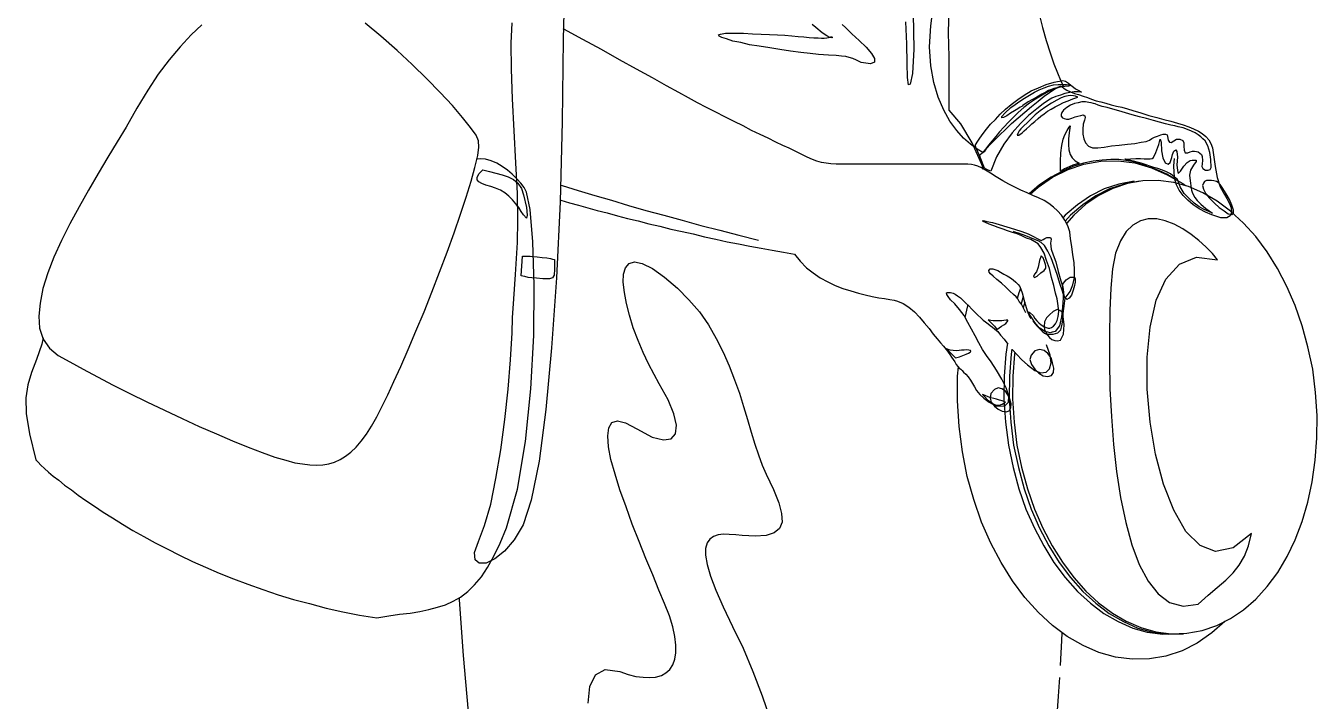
# Model space of a CAD drawing. Header units: millimetres. Extents: x -1576.77 to -1576.16, y 1849.65 to 1851.33.
# Drawn here: x -1576.771 to -1576.165, y 1850.402 to 1850.719 of the extents above; entities that cross this region are included whole.
import ezdxf

# ---------------------------------------------------------------- set-up
doc = ezdxf.new("R2010")
doc.units = ezdxf.units.MM
doc.header["$LTSCALE"] = 10
doc.layers.add('Humanos', color=2, linetype='Continuous')

msp = doc.modelspace()

# ---------------------------------------------------------------- linework, layer by layer
at = {"layer": 'Humanos'}
for points in [[(-1576.5178, 1850.75075), (-1576.51876, 1850.71259), (-1576.51914, 1850.67406), (-1576.52009, 1850.63628), (-1576.52181, 1850.60061), (-1576.52409, 1850.56779), (-1576.52677, 1850.53879), (-1576.53001, 1850.51456), (-1576.53364, 1850.49624), (-1576.53745, 1850.48461), (-1576.54165, 1850.47756), (-1576.54623, 1850.47222), (-1576.55081, 1850.46859), (-1576.55481, 1850.46668), (-1576.55805, 1850.46668), (-1576.55997, 1850.46821), (-1576.56034, 1850.47164), (-1576.55844, 1850.4768), (-1576.55558, 1850.48423), (-1576.55272, 1850.49434), (-1576.55024, 1850.50636), (-1576.54795, 1850.5199), (-1576.54604, 1850.53402), (-1576.54451, 1850.54833), (-1576.54337, 1850.56207), (-1576.5426, 1850.57485), (-1576.54241, 1850.5819), (-1576.54184, 1850.59068), (-1576.54108, 1850.60213), (-1576.54012, 1850.6172), (-1576.53994, 1850.6275), (-1576.54012, 1850.64029), (-1576.54089, 1850.6546), (-1576.54165, 1850.66967), (-1576.54241, 1850.68474), (-1576.54299, 1850.69866), (-1576.54317, 1850.71088), (-1576.5426, 1850.72041)], [(-1576.29516, 1850.72442), (-1576.29364, 1850.71812), (-1576.29193, 1850.71202), (-1576.29001, 1850.7063), (-1576.2883, 1850.70115), (-1576.28658, 1850.69695), (-1576.28524, 1850.69351), (-1576.28429, 1850.69142), (-1576.28391, 1850.69065), (-1576.28735, 1850.68951), (-1576.29078, 1850.68817), (-1576.29383, 1850.68646), (-1576.29688, 1850.68455), (-1576.29974, 1850.68264), (-1576.30242, 1850.68054), (-1576.30509, 1850.67826), (-1576.30738, 1850.67597), (-1576.30967, 1850.67368), (-1576.31176, 1850.67139), (-1576.31387, 1850.6691), (-1576.31558, 1850.66699), (-1576.3173, 1850.6649), (-1576.31902, 1850.66299), (-1576.32035, 1850.66108), (-1576.32168, 1850.65955), (-1576.32435, 1850.66108), (-1576.32741, 1850.66337), (-1576.33065, 1850.66624), (-1576.3339, 1850.66985), (-1576.33714, 1850.67425), (-1576.34, 1850.6794), (-1576.34267, 1850.6855), (-1576.34458, 1850.69237), (-1576.34611, 1850.70019), (-1576.34668, 1850.70916), (-1576.34611, 1850.71889), (-1576.34458, 1850.72976)], [(-1576.35431, 1850.72461), (-1576.35412, 1850.70801), (-1576.35469, 1850.69657), (-1576.35584, 1850.69161), (-1576.3566, 1850.69122), (-1576.35698, 1850.69466), (-1576.35717, 1850.70134), (-1576.35736, 1850.7105), (-1576.35774, 1850.7208)], [(-1576.32117, 1850.65165), (-1576.32149, 1850.6525), (-1576.32664, 1850.66395), (-1576.33199, 1850.67291), (-1576.33752, 1850.6794), (-1576.33752, 1850.6813), (-1576.33752, 1850.68646), (-1576.33752, 1850.69428), (-1576.33752, 1850.70439), (-1576.33771, 1850.71565), (-1576.33752, 1850.72709)], [(-1576.68836, 1850.71946), (-1576.69332, 1850.71469), (-1576.69847, 1850.70916), (-1576.70362, 1850.70306), (-1576.70877, 1850.69619), (-1576.71374, 1850.68875), (-1576.71889, 1850.68035), (-1576.72385, 1850.67139), (-1576.72805, 1850.66452), (-1576.73243, 1850.65726), (-1576.73701, 1850.64963), (-1576.74159, 1850.64181), (-1576.74598, 1850.63399), (-1576.75037, 1850.62598), (-1576.75418, 1850.61815), (-1576.75781, 1850.61034), (-1576.76067, 1850.6029), (-1576.76296, 1850.59564), (-1576.7643, 1850.58877), (-1576.76487, 1850.58267), (-1576.76448, 1850.57695), (-1576.76276, 1850.5718), (-1576.7599, 1850.5676), (-1576.75571, 1850.56416), (-1576.75037, 1850.56111), (-1576.74407, 1850.55767), (-1576.73739, 1850.55406), (-1576.72995, 1850.55023), (-1576.72213, 1850.54623), (-1576.71412, 1850.54242), (-1576.70591, 1850.53841), (-1576.69752, 1850.53459), (-1576.68951, 1850.53078), (-1576.6815, 1850.52734), (-1576.67386, 1850.5241), (-1576.66661, 1850.52105), (-1576.65993, 1850.51856), (-1576.65402, 1850.51647), (-1576.64887, 1850.51495), (-1576.64468, 1850.5138), (-1576.64105, 1850.51323), (-1576.63761, 1850.51284), (-1576.63456, 1850.51266), (-1576.63151, 1850.51284), (-1576.62865, 1850.51323), (-1576.62597, 1850.51399), (-1576.62331, 1850.51532), (-1576.62082, 1850.51685), (-1576.61834, 1850.51876), (-1576.61587, 1850.52105), (-1576.61358, 1850.52391), (-1576.61109, 1850.52715), (-1576.60861, 1850.53097), (-1576.60614, 1850.53535), (-1576.60365, 1850.54032), (-1576.60099, 1850.54566), (-1576.59813, 1850.55195), (-1576.59488, 1850.55901), (-1576.59144, 1850.56702), (-1576.58782, 1850.57561), (-1576.584, 1850.58458), (-1576.58038, 1850.59392), (-1576.57676, 1850.60327), (-1576.57313, 1850.61262), (-1576.56989, 1850.62178), (-1576.56683, 1850.63056), (-1576.56417, 1850.63857), (-1576.56188, 1850.64601), (-1576.56016, 1850.6525), (-1576.55882, 1850.65803), (-1576.55825, 1850.66204), (-1576.55844, 1850.6649), (-1576.55959, 1850.66757), (-1576.56225, 1850.67119), (-1576.56588, 1850.67597), (-1576.57065, 1850.68149), (-1576.57637, 1850.6876), (-1576.58267, 1850.69409), (-1576.58954, 1850.70077), (-1576.59659, 1850.70744), (-1576.60423, 1850.71412), (-1576.61167, 1850.72023)], [(-1576.29173, 1850.57409), (-1576.28868, 1850.57409), (-1576.28639, 1850.57485), (-1576.28506, 1850.57618), (-1576.28449, 1850.57809), (-1576.2841, 1850.58076), (-1576.28391, 1850.58382), (-1576.28353, 1850.58725), (-1576.28295, 1850.59106), (-1576.28066, 1850.59412), (-1576.27933, 1850.59736), (-1576.27857, 1850.60079), (-1576.27857, 1850.60423), (-1576.27876, 1850.60785), (-1576.27933, 1850.61148), (-1576.27991, 1850.61529), (-1576.28048, 1850.61892), (-1576.28086, 1850.62216), (-1576.28181, 1850.62502), (-1576.28315, 1850.6277), (-1576.28467, 1850.62999), (-1576.28658, 1850.63208), (-1576.28849, 1850.6338), (-1576.29059, 1850.63552), (-1576.29288, 1850.63686), (-1576.29555, 1850.63819), (-1576.29822, 1850.63933), (-1576.30089, 1850.64048), (-1576.30375, 1850.64181), (-1576.30661, 1850.64315), (-1576.30947, 1850.64467), (-1576.31233, 1850.6462), (-1576.31539, 1850.64811), (-1576.31806, 1850.64982), (-1576.32035, 1850.65116), (-1576.32226, 1850.65231), (-1576.32397, 1850.65307), (-1576.3255, 1850.65345), (-1576.32703, 1850.65383), (-1576.32875, 1850.65402), (-1576.33046, 1850.65402), (-1576.3318, 1850.65402), (-1576.3339, 1850.65402), (-1576.33676, 1850.65402), (-1576.34, 1850.65402), (-1576.34363, 1850.65402), (-1576.34783, 1850.65402), (-1576.35202, 1850.65402), (-1576.35641, 1850.65402), (-1576.3608, 1850.65402), (-1576.36518, 1850.65402), (-1576.36957, 1850.65402), (-1576.37339, 1850.65402), (-1576.37701, 1850.65402), (-1576.38025, 1850.65402), (-1576.38293, 1850.65402), (-1576.38483, 1850.65402), (-1576.38789, 1850.65402), (-1576.39055, 1850.65402), (-1576.39304, 1850.65421), (-1576.39513, 1850.6544), (-1576.39742, 1850.65479), (-1576.39953, 1850.65536), (-1576.40162, 1850.65612), (-1576.40411, 1850.65726), (-1576.40563, 1850.65803), (-1576.40754, 1850.65898), (-1576.40983, 1850.66013), (-1576.4125, 1850.66146), (-1576.41555, 1850.6628), (-1576.41879, 1850.66433), (-1576.42242, 1850.66624), (-1576.42623, 1850.66795), (-1576.43024, 1850.66985), (-1576.43424, 1850.67196), (-1576.43844, 1850.67406), (-1576.44283, 1850.67615), (-1576.44703, 1850.67844), (-1576.45142, 1850.68054), (-1576.45561, 1850.68283), (-1576.45981, 1850.68512), (-1576.46439, 1850.6876), (-1576.47011, 1850.69085), (-1576.47679, 1850.69447), (-1576.48423, 1850.69866), (-1576.49224, 1850.70306), (-1576.50063, 1850.70782), (-1576.50941, 1850.71259), (-1576.51837, 1850.71737), (-1576.51863, 1850.71751)], [(-1576.37873, 1850.70172), (-1576.38102, 1850.70286), (-1576.38274, 1850.70363), (-1576.38445, 1850.70401), (-1576.38598, 1850.70458), (-1576.38808, 1850.70477), (-1576.39055, 1850.70496), (-1576.39418, 1850.70515), (-1576.39876, 1850.70553), (-1576.40277, 1850.70592), (-1576.40716, 1850.70649), (-1576.41192, 1850.70706), (-1576.41689, 1850.70782), (-1576.42165, 1850.70859), (-1576.42662, 1850.70935), (-1576.4312, 1850.71011), (-1576.4352, 1850.71107), (-1576.43902, 1850.71183), (-1576.44207, 1850.71279), (-1576.44417, 1850.71354), (-1576.44551, 1850.71412), (-1576.44569, 1850.71469), (-1576.44474, 1850.71508), (-1576.44245, 1850.71545), (-1576.43864, 1850.71545), (-1576.43406, 1850.71545), (-1576.42986, 1850.71526), (-1576.42566, 1850.71508), (-1576.42185, 1850.71488), (-1576.41803, 1850.71469), (-1576.4146, 1850.7145), (-1576.41135, 1850.71431), (-1576.4083, 1850.71393), (-1576.40563, 1850.71374), (-1576.40315, 1850.71354), (-1576.40105, 1850.71336), (-1576.39896, 1850.71336), (-1576.39742, 1850.71317), (-1576.39609, 1850.71317), (-1576.39495, 1850.71336), (-1576.39418, 1850.71354), (-1576.39304, 1850.71374), (-1576.39247, 1850.71374), (-1576.39227, 1850.71354), (-1576.39247, 1850.71336), (-1576.39342, 1850.71354), (-1576.39495, 1850.71431), (-1576.39704, 1850.71565), (-1576.4001, 1850.71812), (-1576.40182, 1850.71965)], [(-1576.38769, 1850.71965), (-1576.38617, 1850.71812), (-1576.38311, 1850.71526), (-1576.37968, 1850.71202), (-1576.37644, 1850.70897), (-1576.37396, 1850.70592), (-1576.37244, 1850.70363), (-1576.37244, 1850.70191), (-1576.37434, 1850.70115), (-1576.37873, 1850.70172)], [(-1576.27533, 1850.68779), (-1576.27685, 1850.68798), (-1576.27876, 1850.68798), (-1576.28086, 1850.6876), (-1576.28315, 1850.68722), (-1576.28524, 1850.68646), (-1576.28735, 1850.6857), (-1576.28925, 1850.68493), (-1576.29078, 1850.68398), (-1576.29326, 1850.68226), (-1576.29631, 1850.67997), (-1576.30013, 1850.67692), (-1576.30394, 1850.6731), (-1576.30795, 1850.66871), (-1576.31176, 1850.66337), (-1576.3152, 1850.65746), (-1576.31787, 1850.65078), (-1576.3194, 1850.65135), (-1576.32035, 1850.65174), (-1576.32073, 1850.65211), (-1576.32092, 1850.65211), (-1576.32264, 1850.6565), (-1576.32397, 1850.65975), (-1576.32493, 1850.66204), (-1576.32531, 1850.6628), (-1576.32435, 1850.66433), (-1576.32302, 1850.66624), (-1576.32149, 1850.66833), (-1576.31997, 1850.67043), (-1576.31806, 1850.67272), (-1576.31577, 1850.67501), (-1576.31348, 1850.67749), (-1576.31101, 1850.67978), (-1576.30833, 1850.68207), (-1576.30528, 1850.68436), (-1576.30223, 1850.68646), (-1576.29898, 1850.68836), (-1576.29555, 1850.68989), (-1576.29193, 1850.69142), (-1576.28811, 1850.69256), (-1576.2841, 1850.69333), (-1576.28277, 1850.69294), (-1576.28143, 1850.69199), (-1576.28028, 1850.69104), (-1576.27914, 1850.69008), (-1576.27819, 1850.68932), (-1576.27723, 1850.68893), (-1576.27628, 1850.68836), (-1576.27533, 1850.68779)], [(-1576.32149, 1850.65154), (-1576.32264, 1850.65631), (-1576.32302, 1850.65784), (-1576.32283, 1850.6586), (-1576.32207, 1850.65918), (-1576.32073, 1850.66013), (-1576.31978, 1850.66146), (-1576.31825, 1850.66318), (-1576.31616, 1850.66528), (-1576.31367, 1850.66776), (-1576.31101, 1850.67024), (-1576.30814, 1850.6731), (-1576.30509, 1850.67577), (-1576.30185, 1850.67844), (-1576.29879, 1850.68112), (-1576.29574, 1850.68359), (-1576.29288, 1850.68588), (-1576.2904, 1850.6876), (-1576.2883, 1850.68913), (-1576.28639, 1850.69008), (-1576.28524, 1850.69065), (-1576.28449, 1850.69046), (-1576.28353, 1850.68951), (-1576.2822, 1850.68875), (-1576.28048, 1850.68798), (-1576.27857, 1850.68722), (-1576.27666, 1850.68665), (-1576.27456, 1850.68588), (-1576.27247, 1850.68531), (-1576.27056, 1850.68455), (-1576.26846, 1850.68378), (-1576.26617, 1850.68321), (-1576.26388, 1850.68264), (-1576.2614, 1850.68188), (-1576.25892, 1850.6813), (-1576.25644, 1850.68073), (-1576.25377, 1850.67997), (-1576.25129, 1850.67921), (-1576.24747, 1850.67806), (-1576.24366, 1850.67692), (-1576.24003, 1850.67597), (-1576.2366, 1850.67501), (-1576.23336, 1850.67425), (-1576.2303, 1850.67329), (-1576.22763, 1850.67253), (-1576.22496, 1850.67157), (-1576.22267, 1850.67062), (-1576.22038, 1850.66948), (-1576.21866, 1850.66833), (-1576.21694, 1850.66699), (-1576.21561, 1850.66547), (-1576.21465, 1850.66375), (-1576.21389, 1850.66166), (-1576.21351, 1850.65955), (-1576.21256, 1850.65288), (-1576.2116, 1850.64773), (-1576.21027, 1850.64334), (-1576.20817, 1850.63972), (-1576.20702, 1850.63781), (-1576.20588, 1850.63552), (-1576.20512, 1850.63342), (-1576.20493, 1850.63132), (-1576.2055, 1850.62979), (-1576.20702, 1850.62884), (-1576.20989, 1850.62884), (-1576.21408, 1850.63017), (-1576.21714, 1850.63151), (-1576.22, 1850.63303), (-1576.22286, 1850.63494), (-1576.22534, 1850.63704), (-1576.22763, 1850.63933), (-1576.22953, 1850.64181), (-1576.23068, 1850.6443), (-1576.23145, 1850.64696), (-1576.23316, 1850.64811), (-1576.23526, 1850.64925), (-1576.23736, 1850.65021), (-1576.23946, 1850.65116), (-1576.24155, 1850.65192), (-1576.24309, 1850.6525), (-1576.24423, 1850.65269), (-1576.24461, 1850.65288), (-1576.24499, 1850.65307), (-1576.24575, 1850.65345), (-1576.24728, 1850.65383), (-1576.24919, 1850.6546), (-1576.25167, 1850.65517), (-1576.25453, 1850.65574), (-1576.25777, 1850.65612), (-1576.26159, 1850.65612), (-1576.2656, 1850.65593), (-1576.26979, 1850.65536), (-1576.27437, 1850.6544), (-1576.27933, 1850.65288), (-1576.28429, 1850.65078), (-1576.28964, 1850.64792), (-1576.29498, 1850.6443), (-1576.29994, 1850.6401), (-1576.29994, 1850.6401)], [(-1576.30852, 1850.68054), (-1576.30643, 1850.68207), (-1576.30432, 1850.68359), (-1576.30203, 1850.68493), (-1576.29974, 1850.68646), (-1576.29745, 1850.68779), (-1576.29516, 1850.68893), (-1576.29288, 1850.68989), (-1576.29078, 1850.69065), (-1576.28849, 1850.69122), (-1576.2862, 1850.69142), (-1576.2841, 1850.69142), (-1576.28238, 1850.69142), (-1576.28105, 1850.69122), (-1576.28066, 1850.69104), (-1576.28124, 1850.69065), (-1576.28315, 1850.69046), (-1576.28524, 1850.69027), (-1576.28696, 1850.68989), (-1576.2883, 1850.68951), (-1576.28944, 1850.68913), (-1576.29078, 1850.68856), (-1576.29211, 1850.68779), (-1576.29402, 1850.68684), (-1576.29631, 1850.6855), (-1576.2986, 1850.68417), (-1576.30032, 1850.68321), (-1576.30146, 1850.68245), (-1576.30223, 1850.68207), (-1576.3028, 1850.68149), (-1576.30337, 1850.68112), (-1576.30414, 1850.68073), (-1576.30528, 1850.67997), (-1576.3068, 1850.67901), (-1576.30872, 1850.67787), (-1576.31043, 1850.67672), (-1576.31196, 1850.67597), (-1576.31272, 1850.67577), (-1576.31272, 1850.67634), (-1576.31138, 1850.67787), (-1576.30852, 1850.68054)], [(-1576.27705, 1850.6855), (-1576.27819, 1850.68588), (-1576.27914, 1850.68607), (-1576.28028, 1850.68627), (-1576.28162, 1850.68607), (-1576.28315, 1850.6857), (-1576.28486, 1850.68512), (-1576.28696, 1850.68398), (-1576.28944, 1850.68264), (-1576.29211, 1850.68092), (-1576.29479, 1850.67901), (-1576.29708, 1850.67711), (-1576.29917, 1850.6752), (-1576.30089, 1850.67348), (-1576.30242, 1850.67196), (-1576.30375, 1850.67062), (-1576.30452, 1850.66967), (-1576.30528, 1850.66833), (-1576.30547, 1850.66757), (-1576.30471, 1850.66757), (-1576.30318, 1850.66871), (-1576.30223, 1850.66967), (-1576.30108, 1850.67062), (-1576.29974, 1850.67177), (-1576.2986, 1850.67291), (-1576.29727, 1850.67406), (-1576.29574, 1850.67539), (-1576.2944, 1850.67654), (-1576.29288, 1850.67768), (-1576.29135, 1850.67883), (-1576.28964, 1850.67978), (-1576.28772, 1850.68092), (-1576.28582, 1850.68188), (-1576.28372, 1850.68302), (-1576.28162, 1850.68378), (-1576.27933, 1850.68474), (-1576.27705, 1850.6855)], [(-1576.21447, 1850.6525), (-1576.21465, 1850.65612), (-1576.21504, 1850.65955), (-1576.21599, 1850.66261), (-1576.21733, 1850.6649), (-1576.21828, 1850.66585), (-1576.21923, 1850.66681), (-1576.22057, 1850.66776), (-1576.22191, 1850.66871), (-1576.22363, 1850.66948), (-1576.22553, 1850.67024), (-1576.22763, 1850.671), (-1576.22992, 1850.67157), (-1576.23145, 1850.67196), (-1576.23336, 1850.67234), (-1576.23583, 1850.67291), (-1576.23869, 1850.67368), (-1576.24155, 1850.67443), (-1576.2448, 1850.67539), (-1576.24804, 1850.67615), (-1576.25148, 1850.67711), (-1576.25472, 1850.67806), (-1576.25777, 1850.67901), (-1576.26063, 1850.67978), (-1576.26331, 1850.68054), (-1576.2656, 1850.68112), (-1576.2675, 1850.68169), (-1576.26884, 1850.68226), (-1576.26961, 1850.68245), (-1576.27075, 1850.68283), (-1576.27189, 1850.68302), (-1576.27342, 1850.68321), (-1576.27513, 1850.68321), (-1576.27685, 1850.68283), (-1576.27857, 1850.68245), (-1576.28048, 1850.68169), (-1576.2822, 1850.68054), (-1576.28372, 1850.6794), (-1576.28449, 1850.67826), (-1576.28486, 1850.6773), (-1576.28486, 1850.67654), (-1576.28429, 1850.67577), (-1576.28353, 1850.67539), (-1576.28238, 1850.6752), (-1576.28124, 1850.6752), (-1576.27991, 1850.67558), (-1576.27837, 1850.67615), (-1576.27705, 1850.67654), (-1576.27571, 1850.67692), (-1576.27456, 1850.67711), (-1576.2738, 1850.67672), (-1576.27361, 1850.67597), (-1576.27399, 1850.67463), (-1576.27456, 1850.67272), (-1576.27476, 1850.67043), (-1576.27476, 1850.66814), (-1576.27418, 1850.66585), (-1576.27342, 1850.66395), (-1576.27208, 1850.66241), (-1576.27018, 1850.66166), (-1576.26769, 1850.66166), (-1576.26464, 1850.66204), (-1576.2612, 1850.66261), (-1576.25758, 1850.66299), (-1576.25377, 1850.66337), (-1576.25033, 1850.66375), (-1576.24728, 1850.66433), (-1576.24499, 1850.6647), (-1576.24346, 1850.66528), (-1576.24232, 1850.66604), (-1576.24098, 1850.66662), (-1576.23965, 1850.66719), (-1576.23812, 1850.66776), (-1576.23697, 1850.66814), (-1576.23583, 1850.66814), (-1576.23507, 1850.66776), (-1576.23488, 1850.66699), (-1576.23469, 1850.66528), (-1576.23393, 1850.66433), (-1576.23316, 1850.66413), (-1576.23202, 1850.6649), (-1576.23068, 1850.66566), (-1576.22916, 1850.66566), (-1576.22782, 1850.66509), (-1576.22725, 1850.66395), (-1576.22725, 1850.66241), (-1576.22706, 1850.66051), (-1576.22667, 1850.65937), (-1576.22534, 1850.65937), (-1576.22438, 1850.65975), (-1576.22324, 1850.66013), (-1576.22229, 1850.66013), (-1576.22134, 1850.65994), (-1576.22057, 1850.65975), (-1576.21981, 1850.65918), (-1576.21905, 1850.6586), (-1576.21866, 1850.65765), (-1576.21847, 1850.65574), (-1576.21866, 1850.65421), (-1576.21885, 1850.65288), (-1576.21828, 1850.65192), (-1576.21714, 1850.65116), (-1576.2158, 1850.65116), (-1576.21485, 1850.65154), (-1576.21447, 1850.6525)], [(-1576.27647, 1850.6544), (-1576.2778, 1850.65402), (-1576.27933, 1850.65345), (-1576.28086, 1850.65288), (-1576.2822, 1850.65231), (-1576.28334, 1850.65174), (-1576.28429, 1850.65116), (-1576.28506, 1850.65097), (-1576.28524, 1850.65078), (-1576.28524, 1850.65517), (-1576.28506, 1850.65937), (-1576.28449, 1850.6628), (-1576.28391, 1850.66566), (-1576.28315, 1850.66776), (-1576.282, 1850.66985), (-1576.28105, 1850.67139), (-1576.28066, 1850.67196), (-1576.28105, 1850.66871), (-1576.28143, 1850.66585), (-1576.28143, 1850.66318), (-1576.28124, 1850.6607), (-1576.28066, 1850.6586), (-1576.27971, 1850.65689), (-1576.27837, 1850.65555), (-1576.27647, 1850.6544)], [(-1576.21389, 1850.63094), (-1576.21561, 1850.6317), (-1576.21771, 1850.63266), (-1576.22, 1850.63399), (-1576.22248, 1850.63571), (-1576.22477, 1850.63781), (-1576.22706, 1850.64029), (-1576.22896, 1850.64334), (-1576.2303, 1850.64677), (-1576.23182, 1850.64811), (-1576.23354, 1850.64945), (-1576.23545, 1850.6504), (-1576.23736, 1850.65116), (-1576.23946, 1850.65192), (-1576.24137, 1850.6525), (-1576.24327, 1850.65307), (-1576.24499, 1850.65364), (-1576.24728, 1850.6544), (-1576.24919, 1850.65498), (-1576.2509, 1850.65536), (-1576.25224, 1850.65574), (-1576.25339, 1850.65593), (-1576.25434, 1850.65612), (-1576.25472, 1850.65631), (-1576.25491, 1850.65631), (-1576.25224, 1850.6565), (-1576.24976, 1850.65669), (-1576.24766, 1850.65669), (-1576.24595, 1850.6565), (-1576.24442, 1850.6565), (-1576.24309, 1850.6565), (-1576.24213, 1850.65669), (-1576.24155, 1850.65708), (-1576.24041, 1850.65955), (-1576.23908, 1850.66318), (-1576.23831, 1850.66566), (-1576.23793, 1850.66433), (-1576.23774, 1850.66032), (-1576.23717, 1850.65689), (-1576.23602, 1850.6546), (-1576.23469, 1850.65402), (-1576.23373, 1850.65479), (-1576.23336, 1850.65574), (-1576.23297, 1850.65708), (-1576.23259, 1850.6586), (-1576.23202, 1850.66013), (-1576.23107, 1850.6607), (-1576.23049, 1850.65994), (-1576.2303, 1850.65726), (-1576.23049, 1850.65364), (-1576.2303, 1850.65097), (-1576.22992, 1850.64963), (-1576.22878, 1850.65078), (-1576.22725, 1850.65307), (-1576.22572, 1850.65479), (-1576.22438, 1850.65574), (-1576.22343, 1850.65593), (-1576.22248, 1850.65593), (-1576.22152, 1850.65593), (-1576.22152, 1850.65517), (-1576.22267, 1850.65345), (-1576.2242, 1850.65116), (-1576.22458, 1850.64887), (-1576.22438, 1850.6462), (-1576.22381, 1850.64277), (-1576.22363, 1850.64181), (-1576.22343, 1850.64086), (-1576.22286, 1850.63972), (-1576.22209, 1850.63838), (-1576.22095, 1850.63686), (-1576.21923, 1850.63514), (-1576.21694, 1850.63323), (-1576.21389, 1850.63094)], [(-1576.76276, 1850.57237), (-1576.76353, 1850.56951), (-1576.76601, 1850.56225), (-1576.7683, 1850.55615), (-1576.77002, 1850.55043), (-1576.77097, 1850.54433), (-1576.77078, 1850.53688), (-1576.76925, 1850.52734), (-1576.7662, 1850.51513), (-1576.76525, 1850.51399), (-1576.76391, 1850.51266), (-1576.76219, 1850.51112), (-1576.76029, 1850.50941), (-1576.75819, 1850.50751), (-1576.75552, 1850.50559), (-1576.75285, 1850.50331), (-1576.7496, 1850.50102), (-1576.74636, 1850.49853), (-1576.74273, 1850.49606), (-1576.73873, 1850.49338), (-1576.73472, 1850.49052), (-1576.73034, 1850.48785), (-1576.72556, 1850.48499), (-1576.72079, 1850.48195), (-1576.71564, 1850.47908), (-1576.7103, 1850.47622), (-1576.70458, 1850.47336), (-1576.69885, 1850.47031), (-1576.69275, 1850.46744), (-1576.68665, 1850.46478), (-1576.68016, 1850.46192), (-1576.67348, 1850.45924), (-1576.6668, 1850.45677), (-1576.65974, 1850.45428), (-1576.65249, 1850.4518), (-1576.64525, 1850.44951), (-1576.63781, 1850.44761), (-1576.62998, 1850.4455), (-1576.62216, 1850.44379), (-1576.61434, 1850.44226), (-1576.60614, 1850.44092), (-1576.6006, 1850.44188), (-1576.59545, 1850.44264), (-1576.59049, 1850.44321), (-1576.58591, 1850.44398), (-1576.58171, 1850.44493), (-1576.57771, 1850.44589), (-1576.57389, 1850.44703), (-1576.57027, 1850.44875), (-1576.56683, 1850.45065), (-1576.5634, 1850.45333), (-1576.56034, 1850.45638), (-1576.5571, 1850.4602), (-1576.55424, 1850.46458), (-1576.55119, 1850.46993), (-1576.54833, 1850.47603), (-1576.54528, 1850.48328), (-1576.54012, 1850.50139), (-1576.53631, 1850.52372), (-1576.53383, 1850.54852), (-1576.5325, 1850.57351), (-1576.5323, 1850.59717), (-1576.53287, 1850.61758), (-1576.53421, 1850.63266), (-1576.53593, 1850.64086), (-1576.53707, 1850.64296), (-1576.5386, 1850.64506), (-1576.54051, 1850.64716), (-1576.5426, 1850.64925), (-1576.54489, 1850.65116), (-1576.54737, 1850.65288), (-1576.54986, 1850.6544), (-1576.55253, 1850.65555), (-1576.55519, 1850.65631), (-1576.55768, 1850.6565), (-1576.5592, 1850.65631), (-1576.5592, 1850.6565)], [(-1576.23145, 1850.64716), (-1576.23164, 1850.64792), (-1576.23182, 1850.65021), (-1576.23202, 1850.65326), (-1576.23164, 1850.65669)], [(-1576.55634, 1850.65135), (-1576.55329, 1850.65059), (-1576.55024, 1850.64982), (-1576.54737, 1850.64906), (-1576.54451, 1850.64811), (-1576.54203, 1850.64677), (-1576.53994, 1850.64506), (-1576.53822, 1850.64258), (-1576.53726, 1850.63952), (-1576.53593, 1850.63361), (-1576.53554, 1850.62999), (-1576.53593, 1850.62865), (-1576.53726, 1850.63017), (-1576.53841, 1850.6317), (-1576.53955, 1850.63361), (-1576.54089, 1850.63532), (-1576.54241, 1850.63723), (-1576.54413, 1850.63895), (-1576.54604, 1850.64048), (-1576.54814, 1850.64181), (-1576.55043, 1850.64277), (-1576.55272, 1850.64353), (-1576.55501, 1850.6441), (-1576.55691, 1850.64487), (-1576.55825, 1850.64563), (-1576.55902, 1850.64658), (-1576.55902, 1850.64773), (-1576.55825, 1850.64945), (-1576.55634, 1850.65135)], [(-1576.29947, 1850.63987), (-1576.29574, 1850.64315), (-1576.28887, 1850.64792), (-1576.28162, 1850.65154), (-1576.27418, 1850.65402), (-1576.26617, 1850.65536), (-1576.25816, 1850.65555), (-1576.25033, 1850.6546), (-1576.24251, 1850.65231), (-1576.23507, 1850.64906), (-1576.22782, 1850.64487), (-1576.22649, 1850.64391), (-1576.22649, 1850.64391)], [(-1576.25053, 1850.64601), (-1576.25777, 1850.64467), (-1576.26464, 1850.64238), (-1576.27113, 1850.63914), (-1576.27723, 1850.63494), (-1576.28295, 1850.62999), (-1576.28395, 1850.62889)], [(-1576.24804, 1850.64601), (-1576.25529, 1850.64467), (-1576.26216, 1850.64238), (-1576.26864, 1850.63914), (-1576.27476, 1850.63494), (-1576.28048, 1850.62999), (-1576.28293, 1850.62726)], [(-1576.22592, 1850.43368), (-1576.21866, 1850.43501), (-1576.21179, 1850.4373), (-1576.20531, 1850.44055), (-1576.1992, 1850.44474), (-1576.19348, 1850.4497), (-1576.18813, 1850.45562), (-1576.18318, 1850.46229), (-1576.17879, 1850.46973), (-1576.17497, 1850.47756), (-1576.17173, 1850.48614), (-1576.16906, 1850.49529), (-1576.16696, 1850.50483), (-1576.16562, 1850.51495), (-1576.16486, 1850.52525), (-1576.16467, 1850.53593), (-1576.16544, 1850.5468), (-1576.16677, 1850.55767), (-1576.16906, 1850.56817), (-1576.17173, 1850.57809), (-1576.17497, 1850.58763), (-1576.17898, 1850.5966), (-1576.18337, 1850.60499), (-1576.18813, 1850.61281), (-1576.19348, 1850.62006), (-1576.1992, 1850.62636), (-1576.20531, 1850.63189), (-1576.2116, 1850.63666), (-1576.21828, 1850.64048), (-1576.22515, 1850.64353), (-1576.23202, 1850.64544), (-1576.23926, 1850.64639), (-1576.24652, 1850.6462), (-1576.25377, 1850.64487), (-1576.26063, 1850.64258), (-1576.26712, 1850.63933), (-1576.27322, 1850.63514), (-1576.27895, 1850.62999), (-1576.28239, 1850.62618)], [(-1576.21122, 1850.64544), (-1576.21199, 1850.64582), (-1576.21313, 1850.6462), (-1576.21428, 1850.64639), (-1576.21542, 1850.64639), (-1576.21657, 1850.64639), (-1576.21752, 1850.64582), (-1576.21809, 1850.64506), (-1576.21847, 1850.64391), (-1576.21809, 1850.64219), (-1576.21694, 1850.6401), (-1576.21523, 1850.638), (-1576.21294, 1850.63571), (-1576.21065, 1850.63361), (-1576.20836, 1850.63208), (-1576.20645, 1850.63074), (-1576.20473, 1850.63037), (-1576.20397, 1850.63094), (-1576.20397, 1850.63246), (-1576.20473, 1850.63475), (-1576.20588, 1850.63743), (-1576.20741, 1850.6401), (-1576.20893, 1850.64258), (-1576.21027, 1850.64448), (-1576.21122, 1850.64544)], [(-1576.51989, 1850.64415), (-1576.51914, 1850.64391), (-1576.5117, 1850.64162), (-1576.50388, 1850.63933), (-1576.49605, 1850.63704), (-1576.48804, 1850.63457), (-1576.47983, 1850.63228), (-1576.47144, 1850.62999), (-1576.46287, 1850.6277), (-1576.45409, 1850.62522), (-1576.44512, 1850.62293), (-1576.43615, 1850.62064), (-1576.427, 1850.61835)], [(-1576.52007, 1850.63715), (-1576.51971, 1850.63704), (-1576.5157, 1850.6359), (-1576.5115, 1850.63475), (-1576.50712, 1850.63342), (-1576.50273, 1850.63228), (-1576.49796, 1850.63113), (-1576.49319, 1850.62979), (-1576.48842, 1850.62846), (-1576.48346, 1850.62731), (-1576.4785, 1850.62598), (-1576.47335, 1850.62484), (-1576.4682, 1850.6235), (-1576.46287, 1850.62235), (-1576.45772, 1850.62121), (-1576.45237, 1850.61987), (-1576.44703, 1850.61873), (-1576.44169, 1850.61758), (-1576.43635, 1850.61663), (-1576.431, 1850.61549), (-1576.42566, 1850.61453), (-1576.42051, 1850.61358), (-1576.41517, 1850.61262), (-1576.41002, 1850.61167), (-1576.40735, 1850.60842), (-1576.40448, 1850.60537), (-1576.40124, 1850.6029), (-1576.398, 1850.60061), (-1576.39438, 1850.5987), (-1576.39094, 1850.59698), (-1576.38732, 1850.59564), (-1576.38369, 1850.5945), (-1576.38007, 1850.59335), (-1576.37682, 1850.59259), (-1576.37358, 1850.59183), (-1576.37052, 1850.59126), (-1576.36786, 1850.59088), (-1576.36537, 1850.59049), (-1576.36328, 1850.59011), (-1576.36175, 1850.58973), (-1576.35908, 1850.58859), (-1576.35641, 1850.58687), (-1576.35373, 1850.58458), (-1576.35144, 1850.5821), (-1576.34916, 1850.57943), (-1576.34687, 1850.57675), (-1576.34496, 1850.57409), (-1576.34305, 1850.57199), (-1576.34153, 1850.57008), (-1576.34019, 1850.56855), (-1576.33885, 1850.56702), (-1576.3379, 1850.56569), (-1576.33714, 1850.56454), (-1576.33638, 1850.5634), (-1576.33561, 1850.56225), (-1576.33485, 1850.56111), (-1576.33409, 1850.55996), (-1576.33332, 1850.55901), (-1576.33275, 1850.55825), (-1576.33199, 1850.55767), (-1576.33141, 1850.5571), (-1576.33065, 1850.55635), (-1576.3297, 1850.55538), (-1576.32855, 1850.55406), (-1576.32741, 1850.55252), (-1576.32646, 1850.551), (-1576.3255, 1850.54948), (-1576.32455, 1850.54776), (-1576.32302, 1850.54585), (-1576.32111, 1850.54413), (-1576.31863, 1850.54222), (-1576.31539, 1850.54032), (-1576.31138, 1850.54051), (-1576.30967, 1850.54222), (-1576.30947, 1850.54508), (-1576.31062, 1850.54891), (-1576.31272, 1850.5531), (-1576.3152, 1850.5573), (-1576.31768, 1850.56111), (-1576.31997, 1850.56416), (-1576.32188, 1850.56702), (-1576.3236, 1850.57008), (-1576.32531, 1850.57332), (-1576.32703, 1850.57657), (-1576.32875, 1850.57962), (-1576.33046, 1850.58286), (-1576.33256, 1850.58573), (-1576.33485, 1850.58839), (-1576.33676, 1850.59031), (-1576.3379, 1850.59183), (-1576.33848, 1850.59278), (-1576.33867, 1850.59354), (-1576.33828, 1850.59374), (-1576.33771, 1850.59374), (-1576.33676, 1850.59374), (-1576.33561, 1850.59335), (-1576.33466, 1850.59297), (-1576.33351, 1850.59221), (-1576.33218, 1850.59126), (-1576.33104, 1850.59011), (-1576.3297, 1850.58877), (-1576.32817, 1850.58744), (-1576.32684, 1850.58591), (-1576.32531, 1850.58439), (-1576.32397, 1850.58305), (-1576.32264, 1850.5819), (-1576.32149, 1850.58076), (-1576.32035, 1850.58), (-1576.3192, 1850.57904), (-1576.31825, 1850.57828), (-1576.31711, 1850.57752), (-1576.31596, 1850.57657), (-1576.31462, 1850.57542), (-1576.31329, 1850.5737), (-1576.31158, 1850.5718), (-1576.30986, 1850.56951)], [(-1576.29803, 1850.58286), (-1576.29727, 1850.58153), (-1576.29631, 1850.58038), (-1576.29536, 1850.57943), (-1576.29421, 1850.57847), (-1576.29307, 1850.57771), (-1576.29193, 1850.57733), (-1576.29097, 1850.57695), (-1576.29021, 1850.57695), (-1576.28944, 1850.57733), (-1576.28849, 1850.5779), (-1576.28753, 1850.57904), (-1576.28677, 1850.58057), (-1576.2862, 1850.58248), (-1576.28601, 1850.58477), (-1576.2862, 1850.58744), (-1576.28677, 1850.59068), (-1576.28753, 1850.59335), (-1576.2883, 1850.59698), (-1576.28944, 1850.60079), (-1576.2904, 1850.60499), (-1576.29173, 1850.60881), (-1576.29288, 1850.61224), (-1576.2944, 1850.61491), (-1576.29574, 1850.61663), (-1576.29727, 1850.61758), (-1576.29917, 1850.61854), (-1576.30108, 1850.6193), (-1576.30337, 1850.62026), (-1576.30547, 1850.62121), (-1576.30776, 1850.62197), (-1576.31004, 1850.62273), (-1576.31215, 1850.6235), (-1576.31444, 1850.62426), (-1576.31653, 1850.62502), (-1576.31863, 1850.62579), (-1576.32035, 1850.62655), (-1576.32149, 1850.62713), (-1576.32188, 1850.62731), (-1576.32131, 1850.6275), (-1576.31978, 1850.62713), (-1576.31711, 1850.62655), (-1576.31405, 1850.62559), (-1576.31043, 1850.62464), (-1576.3068, 1850.6235), (-1576.30337, 1850.62235), (-1576.30032, 1850.62121), (-1576.29784, 1850.62006), (-1576.29612, 1850.61911), (-1576.29421, 1850.61815), (-1576.29326, 1850.61854), (-1576.2925, 1850.61911), (-1576.29154, 1850.61949), (-1576.29059, 1850.61949), (-1576.28982, 1850.61949), (-1576.28964, 1850.61873), (-1576.28982, 1850.61682), (-1576.28964, 1850.61415), (-1576.28868, 1850.61148), (-1576.28735, 1850.60805), (-1576.2862, 1850.60365), (-1576.28506, 1850.59927), (-1576.2841, 1850.59641), (-1576.28372, 1850.59392), (-1576.28391, 1850.59106), (-1576.28429, 1850.58706), (-1576.28467, 1850.58229), (-1576.28563, 1850.57809), (-1576.28772, 1850.57542), (-1576.2883, 1850.57523), (-1576.28906, 1850.57504), (-1576.29001, 1850.57485), (-1576.29116, 1850.57504), (-1576.2925, 1850.57542), (-1576.29364, 1850.57618), (-1576.29516, 1850.57714), (-1576.2965, 1850.57867), (-1576.29727, 1850.57962), (-1576.29803, 1850.58095), (-1576.29898, 1850.58229), (-1576.29974, 1850.58344), (-1576.30013, 1850.58439), (-1576.30013, 1850.58458), (-1576.29936, 1850.58419), (-1576.29803, 1850.58286)], [(-1576.21141, 1850.609), (-1576.21389, 1850.61205), (-1576.21694, 1850.6151), (-1576.22019, 1850.61815), (-1576.22381, 1850.62102), (-1576.22782, 1850.62369), (-1576.23182, 1850.62579), (-1576.23602, 1850.62731), (-1576.24003, 1850.62827), (-1576.24404, 1850.62827), (-1576.24766, 1850.62731), (-1576.25129, 1850.62541), (-1576.25434, 1850.62235), (-1576.25701, 1850.61797), (-1576.2593, 1850.61224), (-1576.26083, 1850.6048), (-1576.26159, 1850.59583), (-1576.26197, 1850.58534), (-1576.26216, 1850.5737), (-1576.26216, 1850.5615), (-1576.26197, 1850.54852), (-1576.2612, 1850.53555), (-1576.26025, 1850.52239), (-1576.25892, 1850.5096), (-1576.25701, 1850.49739), (-1576.25453, 1850.48575), (-1576.25167, 1850.47527), (-1576.24824, 1850.46592), (-1576.24404, 1850.45809), (-1576.23926, 1850.45219), (-1576.23393, 1850.44818), (-1576.22763, 1850.44646), (-1576.22057, 1850.44741), (-1576.2158, 1850.45161), (-1576.2116, 1850.45523), (-1576.2076, 1850.45867), (-1576.20416, 1850.4621), (-1576.2013, 1850.46573), (-1576.19882, 1850.46993), (-1576.19691, 1850.47469), (-1576.19557, 1850.48061), (-1576.20416, 1850.47374), (-1576.21237, 1850.47202), (-1576.21962, 1850.47488), (-1576.22629, 1850.48156), (-1576.23202, 1850.49148), (-1576.23679, 1850.50368), (-1576.2406, 1850.51781), (-1576.24309, 1850.53288), (-1576.24442, 1850.54833), (-1576.24442, 1850.5634), (-1576.24309, 1850.57752), (-1576.24022, 1850.59011), (-1576.23565, 1850.60003), (-1576.22935, 1850.60709), (-1576.22134, 1850.61034), (-1576.21141, 1850.609)], [(-1576.28334, 1850.59106), (-1576.28429, 1850.59431), (-1576.28544, 1850.59793), (-1576.28677, 1850.60213), (-1576.28811, 1850.60614), (-1576.28964, 1850.60995), (-1576.29116, 1850.6132), (-1576.29269, 1850.61586), (-1576.29421, 1850.6172), (-1576.29574, 1850.61797), (-1576.29765, 1850.61873), (-1576.29956, 1850.61949), (-1576.30146, 1850.62026), (-1576.30318, 1850.62102), (-1576.30489, 1850.62159), (-1576.30623, 1850.62197), (-1576.30718, 1850.62235)], [(-1576.53783, 1850.61071), (-1576.53421, 1850.61071), (-1576.53096, 1850.61052), (-1576.52849, 1850.61014), (-1576.52638, 1850.60995), (-1576.52467, 1850.60976), (-1576.52372, 1850.60938), (-1576.52295, 1850.60919), (-1576.52277, 1850.60919), (-1576.52277, 1850.60461), (-1576.52295, 1850.60194), (-1576.52372, 1850.60061), (-1576.52506, 1850.60022), (-1576.52829, 1850.60022), (-1576.53116, 1850.60041), (-1576.53345, 1850.60061), (-1576.53516, 1850.60079), (-1576.53669, 1850.60118), (-1576.53765, 1850.60136), (-1576.53822, 1850.60156), (-1576.53841, 1850.60156), (-1576.53783, 1850.61071)], [(-1576.47354, 1850.55081), (-1576.47602, 1850.5552), (-1576.47869, 1850.56016), (-1576.48117, 1850.5655), (-1576.48346, 1850.57123), (-1576.48575, 1850.57714), (-1576.48747, 1850.58305), (-1576.48899, 1850.58859), (-1576.48995, 1850.59374), (-1576.49052, 1850.5985), (-1576.49033, 1850.60232), (-1576.48938, 1850.60537), (-1576.48766, 1850.60728), (-1576.48518, 1850.60805), (-1576.48155, 1850.60728), (-1576.47679, 1850.60499), (-1576.47106, 1850.60098), (-1576.46496, 1850.59583), (-1576.45962, 1850.59031), (-1576.45466, 1850.58458), (-1576.45046, 1850.57847), (-1576.44684, 1850.57218), (-1576.44359, 1850.56569), (-1576.44073, 1850.55921), (-1576.43825, 1850.55272), (-1576.43596, 1850.54642), (-1576.43406, 1850.54013), (-1576.43215, 1850.53402), (-1576.43043, 1850.52811), (-1576.42871, 1850.52257), (-1576.427, 1850.51742), (-1576.42528, 1850.51266), (-1576.42337, 1850.50846), (-1576.41994, 1850.50121), (-1576.41746, 1850.49491), (-1576.41612, 1850.48995), (-1576.41593, 1850.48594), (-1576.41707, 1850.4829), (-1576.41956, 1850.4808), (-1576.42337, 1850.47966), (-1576.42852, 1850.47927), (-1576.43158, 1850.47946), (-1576.43463, 1850.47966), (-1576.43768, 1850.47985), (-1576.44073, 1850.48004), (-1576.4434, 1850.48023), (-1576.44588, 1850.47985), (-1576.44817, 1850.47908), (-1576.44989, 1850.47794), (-1576.45103, 1850.47622), (-1576.4518, 1850.47355), (-1576.4518, 1850.47031), (-1576.45103, 1850.46592), (-1576.44951, 1850.46058), (-1576.44703, 1850.4539), (-1576.44359, 1850.44608), (-1576.43921, 1850.43692), (-1576.43424, 1850.42662), (-1576.42967, 1850.41574), (-1576.42528, 1850.4043), (-1576.42127, 1850.39285)], [(-1576.29326, 1850.60995), (-1576.29421, 1850.61091), (-1576.29498, 1850.60881), (-1576.29574, 1850.60556), (-1576.2965, 1850.60347), (-1576.29745, 1850.60232), (-1576.29784, 1850.60118), (-1576.29745, 1850.60079), (-1576.29612, 1850.60136), (-1576.2944, 1850.6029), (-1576.29288, 1850.60404), (-1576.29211, 1850.60518), (-1576.29211, 1850.60614), (-1576.2923, 1850.6069), (-1576.2925, 1850.60785), (-1576.29288, 1850.60881), (-1576.29326, 1850.60995)], [(-1576.30146, 1850.58419), (-1576.3026, 1850.5863), (-1576.30356, 1850.5882), (-1576.30452, 1850.58954), (-1576.30528, 1850.59068), (-1576.30604, 1850.59163), (-1576.30718, 1850.59278), (-1576.3089, 1850.59431), (-1576.31081, 1850.59621), (-1576.31291, 1850.59812), (-1576.31501, 1850.59984), (-1576.31673, 1850.60136), (-1576.31806, 1850.60251), (-1576.31863, 1850.60327), (-1576.31882, 1850.60404), (-1576.31825, 1850.6048), (-1576.31691, 1850.6048), (-1576.31462, 1850.60404), (-1576.31329, 1850.60327), (-1576.31176, 1850.60232), (-1576.31024, 1850.60156), (-1576.30872, 1850.60061), (-1576.30738, 1850.59965), (-1576.30623, 1850.5985), (-1576.30509, 1850.59755), (-1576.30432, 1850.5966), (-1576.30318, 1850.59354), (-1576.30203, 1850.58934), (-1576.30089, 1850.58515), (-1576.29974, 1850.58248), (-1576.29917, 1850.58153)], [(-1576.28429, 1850.59736), (-1576.28372, 1850.59812), (-1576.28257, 1850.59965), (-1576.28066, 1850.60098), (-1576.27876, 1850.60098), (-1576.27837, 1850.60022), (-1576.27837, 1850.5985), (-1576.27876, 1850.59641), (-1576.27933, 1850.59431), (-1576.28009, 1850.5924), (-1576.28105, 1850.59106), (-1576.2822, 1850.59049), (-1576.28315, 1850.59126), (-1576.28334, 1850.59202), (-1576.28372, 1850.59392), (-1576.2841, 1850.59603), (-1576.28429, 1850.59736)], [(-1576.30394, 1850.59557), (-1576.30471, 1850.59354), (-1576.30547, 1850.59092)], [(-1576.30272, 1850.59185), (-1576.30372, 1850.58842)], [(-1576.32995, 1850.58191), (-1576.32875, 1850.58744), (-1576.32863, 1850.58784)], [(-1576.30198, 1850.58915), (-1576.30274, 1850.58656)], [(-1576.2841, 1850.58419), (-1576.28449, 1850.58458), (-1576.28544, 1850.58534), (-1576.28677, 1850.58573), (-1576.28868, 1850.58477), (-1576.2904, 1850.58324), (-1576.29173, 1850.5819), (-1576.29269, 1850.58), (-1576.29288, 1850.57771), (-1576.29269, 1850.57638), (-1576.29211, 1850.57504), (-1576.29135, 1850.5737), (-1576.2904, 1850.57256), (-1576.28925, 1850.5716), (-1576.28792, 1850.57123), (-1576.28658, 1850.57103), (-1576.28524, 1850.57141), (-1576.28372, 1850.57409), (-1576.28353, 1850.57847), (-1576.28391, 1850.58248), (-1576.2841, 1850.58419)], [(-1576.3192, 1850.58095), (-1576.31749, 1850.57924), (-1576.31616, 1850.5779), (-1576.31539, 1850.57675), (-1576.31501, 1850.57638), (-1576.31405, 1850.57714), (-1576.31291, 1850.5779), (-1576.31176, 1850.57847), (-1576.31081, 1850.57924), (-1576.31024, 1850.58), (-1576.30986, 1850.58038), (-1576.30986, 1850.58076), (-1576.31062, 1850.58076), (-1576.31176, 1850.58057), (-1576.31272, 1850.58038), (-1576.31367, 1850.58038), (-1576.31462, 1850.58038), (-1576.31577, 1850.58038), (-1576.31673, 1850.58038), (-1576.31787, 1850.58057), (-1576.3192, 1850.58095)], [(-1576.29822, 1850.58038), (-1576.29727, 1850.57924), (-1576.29612, 1850.5779), (-1576.29498, 1850.57675), (-1576.29383, 1850.57561), (-1576.29269, 1850.57466), (-1576.29173, 1850.57409)], [(-1576.33867, 1850.56722), (-1576.33695, 1850.5655), (-1576.33561, 1850.56416), (-1576.33485, 1850.5634), (-1576.33447, 1850.56302), (-1576.33256, 1850.56359), (-1576.33104, 1850.56416), (-1576.32951, 1850.56474), (-1576.32836, 1850.56531), (-1576.3276, 1850.56569), (-1576.32722, 1850.56607), (-1576.32741, 1850.56645), (-1576.32817, 1850.56665), (-1576.32932, 1850.56683), (-1576.33046, 1850.56665), (-1576.33161, 1850.56665), (-1576.33275, 1850.56645), (-1576.33409, 1850.56626), (-1576.33561, 1850.56645), (-1576.33695, 1850.56665), (-1576.33867, 1850.56722)], [(-1576.31013, 1850.56987), (-1576.31081, 1850.56474), (-1576.31158, 1850.55443), (-1576.31176, 1850.54375), (-1576.31101, 1850.53288), (-1576.30967, 1850.522), (-1576.30738, 1850.51151), (-1576.30471, 1850.50159), (-1576.30146, 1850.49205), (-1576.29745, 1850.48309), (-1576.29307, 1850.47469), (-1576.2883, 1850.46687), (-1576.28295, 1850.45981), (-1576.27723, 1850.45333), (-1576.27113, 1850.44779), (-1576.26483, 1850.44303), (-1576.25816, 1850.43921), (-1576.25129, 1850.43616), (-1576.24442, 1850.43425), (-1576.23717, 1850.43329), (-1576.22992, 1850.43348)], [(-1576.30802, 1850.56711), (-1576.30833, 1850.56474), (-1576.30909, 1850.55443), (-1576.30929, 1850.54375), (-1576.30852, 1850.53288), (-1576.30718, 1850.522), (-1576.30489, 1850.51151), (-1576.30223, 1850.50159), (-1576.29898, 1850.49205), (-1576.29498, 1850.48309), (-1576.29059, 1850.47469), (-1576.28582, 1850.46687), (-1576.28048, 1850.45981), (-1576.27476, 1850.45333), (-1576.26864, 1850.44779), (-1576.26235, 1850.44303), (-1576.25568, 1850.43921), (-1576.24881, 1850.43616), (-1576.24194, 1850.43425), (-1576.23469, 1850.43329), (-1576.22744, 1850.43348)], [(-1576.30795, 1850.56702), (-1576.30566, 1850.56454), (-1576.30337, 1850.56207), (-1576.3007, 1850.55978), (-1576.29727, 1850.5571), (-1576.2944, 1850.55596), (-1576.29193, 1850.55635), (-1576.2904, 1850.55787), (-1576.28964, 1850.56073), (-1576.29001, 1850.56436), (-1576.29173, 1850.56912)], [(-1576.30668, 1850.56565), (-1576.3068, 1850.56474), (-1576.30757, 1850.55443), (-1576.30776, 1850.54375), (-1576.307, 1850.53288), (-1576.30566, 1850.522), (-1576.30356, 1850.5117), (-1576.3007, 1850.50159), (-1576.29745, 1850.49205), (-1576.29345, 1850.48309), (-1576.28906, 1850.47469), (-1576.28429, 1850.46707), (-1576.27895, 1850.45981), (-1576.27322, 1850.45352), (-1576.26732, 1850.44799), (-1576.26083, 1850.44321), (-1576.25434, 1850.4394), (-1576.24747, 1850.43635), (-1576.24041, 1850.43444), (-1576.23316, 1850.43348), (-1576.22592, 1850.43368)], [(-1576.29727, 1850.56626), (-1576.29898, 1850.56436), (-1576.29956, 1850.56225), (-1576.29879, 1850.55996), (-1576.29727, 1850.55767), (-1576.29536, 1850.55577), (-1576.29326, 1850.55463), (-1576.29116, 1850.55424), (-1576.28944, 1850.55481), (-1576.28849, 1850.55615), (-1576.2883, 1850.55825), (-1576.28887, 1850.56073), (-1576.28964, 1850.56302), (-1576.29116, 1850.56512), (-1576.29288, 1850.56645), (-1576.29498, 1850.56702), (-1576.29727, 1850.56626)], [(-1576.20798, 1850.43921), (-1576.21408, 1850.43387), (-1576.22095, 1850.4291), (-1576.22801, 1850.42547), (-1576.23565, 1850.42299), (-1576.24346, 1850.42166), (-1576.25148, 1850.42147), (-1576.2593, 1850.42242), (-1576.26712, 1850.42471), (-1576.27456, 1850.42796), (-1576.282, 1850.43215), (-1576.28887, 1850.4373), (-1576.29555, 1850.44341), (-1576.30185, 1850.45047), (-1576.30776, 1850.45829), (-1576.3131, 1850.46687), (-1576.31787, 1850.47603), (-1576.32226, 1850.48594), (-1576.32588, 1850.49644), (-1576.32893, 1850.50731), (-1576.33122, 1850.51895), (-1576.33275, 1850.53078), (-1576.33351, 1850.54279), (-1576.33351, 1850.55443), (-1576.33315, 1850.55879)], [(-1576.50693, 1850.40086), (-1576.50617, 1850.40868), (-1576.50349, 1850.41422), (-1576.49891, 1850.41669), (-1576.49205, 1850.41574), (-1576.48823, 1850.4144), (-1576.48461, 1850.41345), (-1576.48117, 1850.41308), (-1576.47812, 1850.41288), (-1576.47526, 1850.41308), (-1576.47259, 1850.41383), (-1576.47049, 1850.41517), (-1576.46859, 1850.41669), (-1576.46725, 1850.4188), (-1576.4663, 1850.42147), (-1576.46573, 1850.42452), (-1576.46573, 1850.42814), (-1576.4663, 1850.43215), (-1576.46725, 1850.43673), (-1576.46878, 1850.44188), (-1576.47106, 1850.44761), (-1576.47373, 1850.4539), (-1576.47659, 1850.46115), (-1576.47983, 1850.46878), (-1576.48308, 1850.4768), (-1576.48632, 1850.48499), (-1576.48918, 1850.493), (-1576.49205, 1850.50102), (-1576.49434, 1850.50846), (-1576.49625, 1850.51532), (-1576.49739, 1850.52124), (-1576.49777, 1850.52639), (-1576.4972, 1850.5302), (-1576.49586, 1850.53269), (-1576.49319, 1850.53345), (-1576.48938, 1850.53249), (-1576.48403, 1850.52963), (-1576.47697, 1850.52582), (-1576.47164, 1850.52448), (-1576.46802, 1850.52505), (-1576.46591, 1850.52734), (-1576.46554, 1850.53135), (-1576.46668, 1850.53669), (-1576.46935, 1850.54337), (-1576.47354, 1850.55081)], [(-1576.31616, 1850.54814), (-1576.31787, 1850.54623), (-1576.31825, 1850.54413), (-1576.31768, 1850.54222), (-1576.31616, 1850.54032), (-1576.31444, 1850.53898), (-1576.31253, 1850.53803), (-1576.31062, 1850.53764), (-1576.30929, 1850.53822), (-1576.30852, 1850.53955), (-1576.30833, 1850.54146), (-1576.3089, 1850.54356), (-1576.30986, 1850.54566), (-1576.31101, 1850.54737), (-1576.31272, 1850.54852), (-1576.31444, 1850.54891), (-1576.31616, 1850.54814)], [(-1576.32188, 1850.54585), (-1576.32073, 1850.54471), (-1576.3194, 1850.54337), (-1576.31806, 1850.54242), (-1576.31673, 1850.54146), (-1576.31539, 1850.54089), (-1576.31387, 1850.54089), (-1576.31253, 1850.54127), (-1576.31101, 1850.54222), (-1576.31253, 1850.54279), (-1576.31387, 1850.54318), (-1576.3152, 1850.54356), (-1576.31653, 1850.54394), (-1576.31787, 1850.54433), (-1576.3192, 1850.54471), (-1576.32054, 1850.54528), (-1576.32188, 1850.54585)], [(-1576.56263, 1850.39151), (-1576.56549, 1850.42318), (-1576.56741, 1850.44932), (-1576.56741, 1850.44932), (-1576.56741, 1850.45028)], [(-1576.28524, 1850.41861), (-1576.28449, 1850.43025), (-1576.28439, 1850.43394)], [(-1576.28563, 1850.41288), (-1576.2862, 1850.4041), (-1576.2883, 1850.37529)]]:
    msp.add_lwpolyline(points, dxfattribs=at)

doc.saveas('drawing.dxf')
